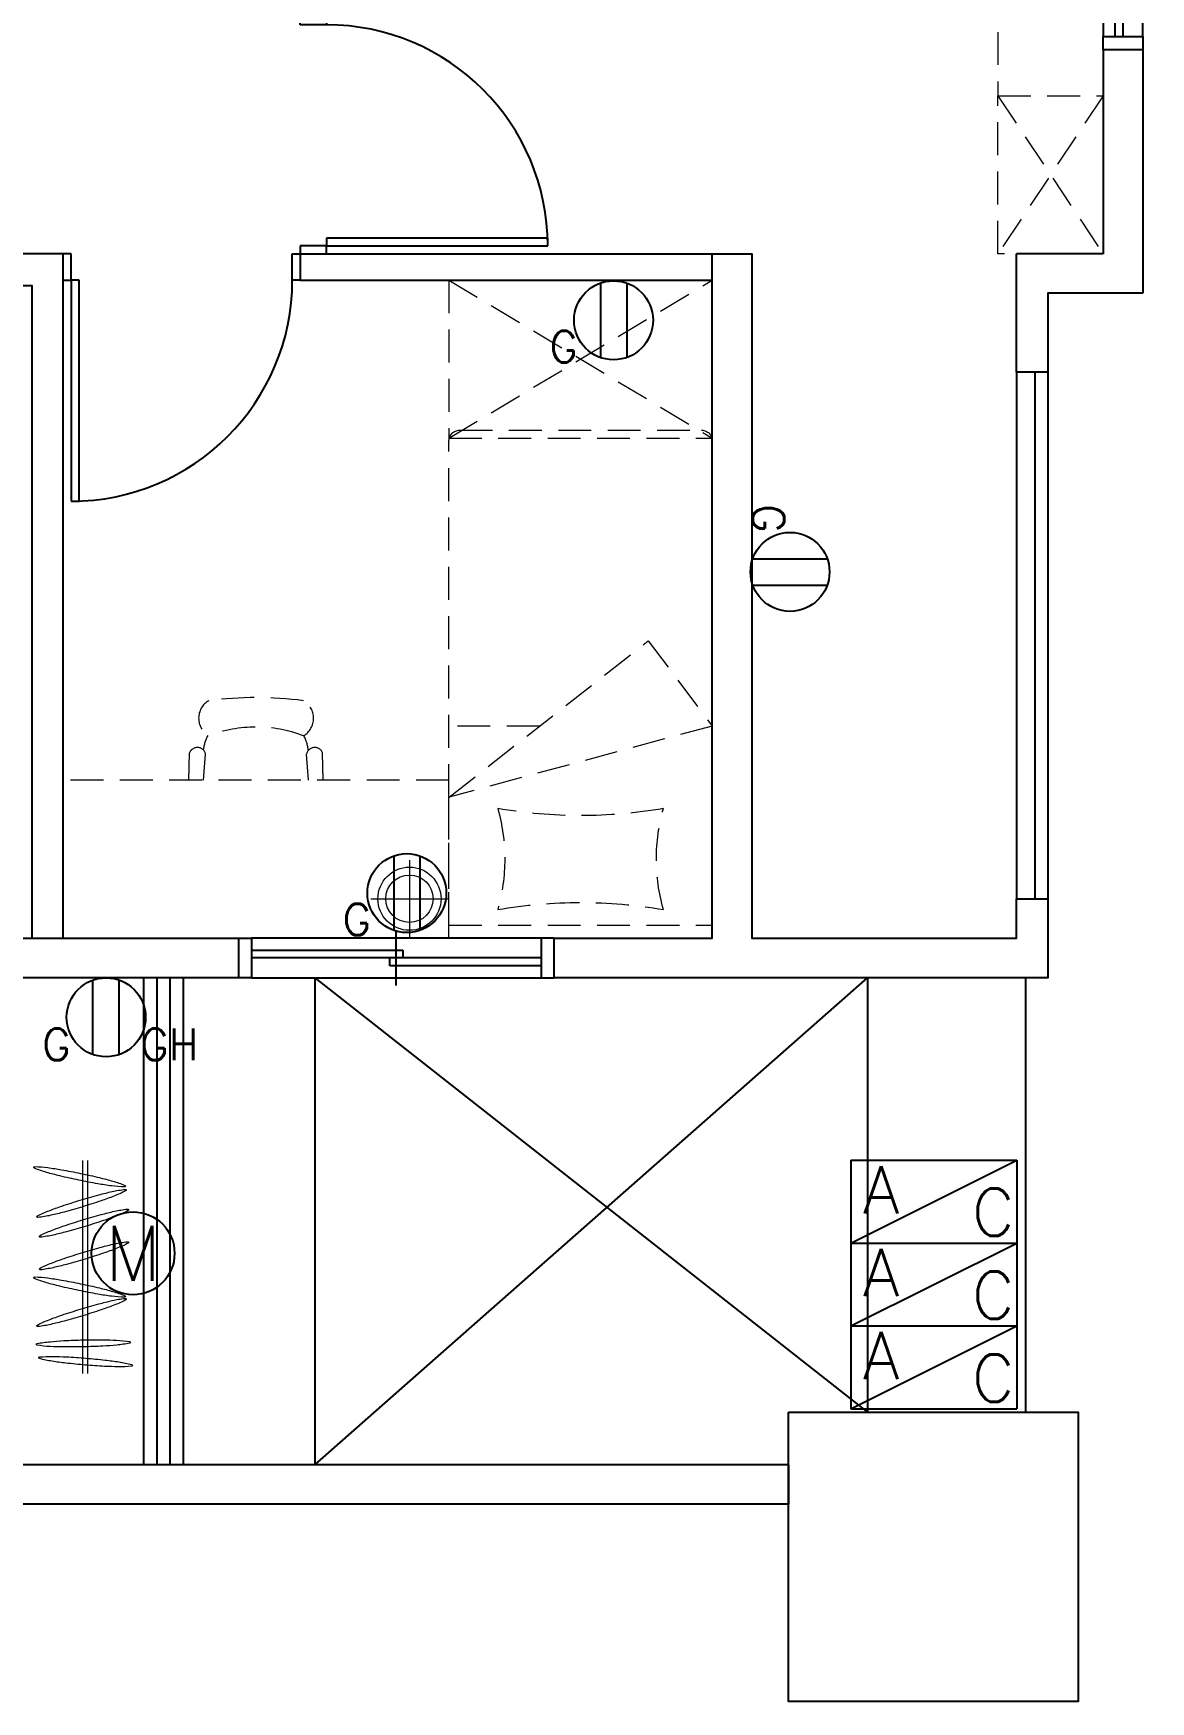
# Model space of a CAD drawing. Extents: x 489590 to 931630, y 16852 to 52972.
# Drawn here: x 497311 to 497735, y 51398 to 52032 of the extents above; entities that cross this region are included whole.
import ezdxf
from ezdxf.enums import TextEntityAlignment as Align

# ---------------------------------------------------------------- set-up
doc = ezdxf.new("R2010")
doc.units = 0
doc.header["$LTSCALE"] = 50
doc.linetypes.add('1', pattern=[0.375, 0.25, -0.125])
for name, color, linetype in [('1-插座', 1, 'Continuous'), ('ASP_4', 4, 'Continuous'), ('COL', 1, 'Continuous'), ('E1', 7, 'Continuous'), ('L-L', 7, 'Continuous'), ('OPEN', 5, 'Continuous'), ('WALL', 2, 'Continuous'), ('WALL2', 3, 'Continuous'), ('WALL5', 4, 'Continuous'), ('挑空', 9, 'Continuous'), ('插座', 1, 'Continuous'), ('開口', 6, 'Continuous')]:
    doc.layers.add(name, color=color, linetype=linetype)
doc.layers.add('傢俱', color=7, linetype='Continuous', lineweight=5, true_color=0xb2b3b3)
doc.styles.get("Standard").update_dxf_attribs({"font": 'txt.shx', "bigfont": 'chineset.shx'})

# ---------------------------------------------------------------- blocks, each defined once
blk = doc.blocks.new('A$C59D060E2')
at = {"layer": '傢俱', "linetype": '1'}
for p, q in [((361.62, 235.1), (356.62, 235.1)), ((356.62, 235.1), (356.62, 135.1)), ((361.62, 235.1), (436.49, 235.1)), ((361.62, 135.1), (361.62, 235.1)), ((437.22, 235.1), (410.22, 135.2)), ((469.62, 210.8), (437.22, 235.1)), ((545.57, 235.1), (437.22, 235.1)), ((549.62, 139.15), (549.62, 231.05)), ((410.22, 135.2), (469.62, 210.8)), ((437.22, 169.56), (437.22, 135.1)), ((356.62, 135.1), (361.62, 135.1)), ((361.62, 135.1), (410.22, 135.1)), ((410.22, 135.2), (410.22, 135.1)), ((410.22, 135.1), (545.57, 135.1))]:
    blk.add_line(p, q, dxfattribs=at)
for centre, radius, start, end in [((545.57, 231.05), 4.05, 0, 90), ((386.7, 283.51), 69.62, 253.99054, 286.00946), ((185.1, 185.1), 185.1, 350.20182, 9.79818), ((588.3, 185.1), 185.1, 170.20182, 189.79818), ((386.7, 86.68), 69.62, 73.99054, 106.00946), ((545.57, 139.15), 4.05, 270, 0)]:
    blk.add_arc(centre, radius, start, end, dxfattribs=at)
blk = doc.blocks.new('A$C2DCC066E')
at = {"layer": '傢俱'}
for p, q in [((14.66, 29.31), (14.66, 14.66)), ((0, 14.66), (14.66, 14.66)), ((14.66, 14.66), (14.66, 0)), ((14.66, 14.66), (29.31, 14.66))]:
    blk.add_line(p, q, dxfattribs=at)
for radius in [12, 8.99]:
    blk.add_circle((14.66, 14.66), radius, dxfattribs=at)
blk = doc.blocks.new('4+6~12E$0$A$C4FD57216')
at = {"layer": '傢俱', "lineweight": 5}
for p, q in [((16.97, 0), (16.97, 90)), ((18.76, 0), (18.77, 90))]:
    blk.add_line(p, q, dxfattribs=at)
at = {"layer": '傢俱', "lineweight": 5, "extrusion": (-2.52884e-07, 2.52903e-07, 1), "elevation": 0}
for points in [[(2.61, 79.03, 0.358197), (2.96, 78.76, 0.028345), (7.94, 79.21, 0.011937), (13.11, 80.09, 0.008467), (20.34, 81.64, 0.008467), (27.52, 83.43, 0.011937), (32.55, 84.9, 0.028345), (37.22, 86.69, 0.358197), (37.42, 87.09, 0.358197), (37.06, 87.36, 0.028345), (32.09, 86.92, 0.011937), (26.92, 86.03, 0.008467), (19.68, 84.49, 0.008467), (12.51, 82.7, 0.011937), (7.48, 81.22, 0.028345), (2.81, 79.43, 0.358197)], [(2.39, 77.53, 0.358197), (2.55, 77.11, 0.028345), (7.01, 74.87, 0.011937), (11.88, 72.91, 0.008467), (18.84, 70.43, 0.008467), (25.89, 68.18, 0.011937), (30.95, 66.79, 0.028345), (35.86, 65.86, 0.358197), (36.24, 66.1, 0.358197), (36.08, 66.51, 0.028345), (31.61, 68.75, 0.011937), (26.74, 70.71, 0.008467), (19.78, 73.2, 0.008467), (12.73, 75.44, 0.011937), (7.68, 76.83, 0.028345), (2.77, 77.76, 0.358197)], [(1.48, 69.19, 0.358197), (1.64, 68.77, 0.028345), (6.11, 66.54, 0.011937), (10.97, 64.58, 0.008467), (17.94, 62.09, 0.008467), (24.98, 59.85, 0.011937), (30.04, 58.46, 0.028345), (34.95, 57.53, 0.358197), (35.33, 57.76, 0.358197), (35.17, 58.18, 0.028345), (30.7, 60.41, 0.011937), (25.84, 62.38, 0.008467), (18.87, 64.86, 0.008467), (11.83, 67.11, 0.011937), (6.77, 68.5, 0.028345), (1.86, 69.43, 0.358197)], [(1.48, 55.42, 0.358197), (1.64, 55.01, 0.028345), (6.1, 52.77, 0.011937), (10.97, 50.81, 0.008467), (17.94, 48.33, 0.008467), (24.98, 46.08, 0.011937), (30.04, 44.69, 0.028345), (34.95, 43.76, 0.358197), (35.33, 44, 0.358197), (35.17, 44.41, 0.028345), (30.7, 46.65, 0.011937), (25.84, 48.61, 0.008467), (18.87, 51.09, 0.008467), (11.82, 53.34, 0.011937), (6.77, 54.73, 0.028345), (1.86, 55.66, 0.358197)], [(2.61, 32.46, 0.358197), (2.96, 32.19, 0.028345), (7.94, 32.63, 0.011937), (13.11, 33.52, 0.008467), (20.34, 35.07, 0.008467), (27.52, 36.86, 0.011937), (32.55, 38.33, 0.028345), (37.22, 40.12, 0.358197), (37.42, 40.52, 0.358197), (37.06, 40.79, 0.028345), (32.09, 40.34, 0.011937), (26.92, 39.46, 0.008467), (19.68, 37.91, 0.008467), (12.51, 36.12, 0.011937), (7.47, 34.65, 0.028345), (2.81, 32.86, 0.358197)], [(2.39, 31.49, 0.358197), (2.54, 31.07, 0.028345), (7.01, 28.84, 0.011937), (11.88, 26.88, 0.008467), (18.84, 24.39, 0.008467), (25.89, 22.15, 0.011937), (30.95, 20.76, 0.028345), (35.86, 19.83, 0.358197), (36.23, 20.06, 0.358197), (36.08, 20.48, 0.028345), (31.61, 22.71, 0.011937), (26.74, 24.68, 0.008467), (19.78, 27.16, 0.008467), (12.73, 29.41, 0.011937), (7.67, 30.8, 0.028345), (2.76, 31.73, 0.358197)], [(0.74, 13.17, 0.358197), (1.02, 12.82, 0.028345), (5.95, 12.01, 0.011937), (11.18, 11.58, 0.008467), (18.56, 11.28, 0.008467), (25.96, 11.22, 0.011937), (31.2, 11.4, 0.028345), (36.17, 11.97, 0.358197), (36.46, 12.3, 0.358197), (36.18, 12.65, 0.028345), (31.25, 13.46, 0.011937), (26.02, 13.89, 0.008467), (18.64, 14.2, 0.008467), (11.24, 14.25, 0.011937), (6, 14.08, 0.028345), (1.03, 13.51, 0.358197)], [(0, 3.4, 0.358197), (0.31, 3.09, 0.028345), (5.31, 2.86, 0.011937), (10.55, 3.04, 0.008467), (17.92, 3.6, 0.008467), (25.27, 4.4, 0.011937), (30.46, 5.19, 0.028345), (35.32, 6.33, 0.358197), (35.57, 6.7, 0.358197), (35.26, 7.01, 0.028345), (30.27, 7.24, 0.011937), (25.03, 7.06, 0.008467), (17.65, 6.51, 0.008467), (10.3, 5.7, 0.011937), (5.11, 4.91, 0.028345), (0.25, 3.77, 0.358197)]]:
    blk.add_lwpolyline(points, format="xyb", close=True, dxfattribs=at)
blk = doc.blocks.new('A$C4F092ED8')
at = {"layer": '傢俱', "color": 9, "linetype": '1', "true_color": 0xc7c8ca}
for p, q in [((1044.5, 563), (1044.5, 370)), ((1044.5, 370), (1084.5, 310)), ((1084.5, 370), (1044.5, 310)), ((836, 300), (936, 240)), ((836, 240), (936, 300)), ((737.24, 110), (737.5, 120.48)), ((788.26, 110), (788, 120.48)), ((742.81, 110), (743.58, 119.99)), ((782.69, 110), (781.92, 119.99))]:
    blk.add_line(p, q, dxfattribs=at)
for points in [[(1084.5, 370), (1084.5, 310), (1044.5, 310), (1044.5, 370)], [(836, 240), (936, 240), (936, 300), (836, 300)], [(836, 110), (689.5, 110), (689.5, 50), (836, 50)]]:
    blk.add_lwpolyline(points, close=True, dxfattribs=at)
for centre, radius, start, end in [((748.64, 133.59), 7.72, 120.39269, 239.60731), ((762.75, 1.74), 139.67, 82.59073, 97.40927), ((776.86, 133.59), 7.72, 300.39269, 59.60731), ((760.39, 119.06), 17.88, 153.61801, 171.90476), ((762.75, 79.49), 50.74, 69.20895, 110.79105), ((764.86, 119.06), 17.88, 7.33471, 26.21221), ((740.47, 119.28), 3.2, 12.86629, 157.84358), ((785.04, 119.28), 3.2, 22.15642, 167.13371)]:
    blk.add_arc(centre, radius, start, end, dxfattribs=at)
at = {"layer": '傢俱', "color": 9, "linetype": '1', "true_color": 0xc7c8ca, "xscale": -1, "rotation": 270}
blk.add_blockref('A$C59D060E2', (700.9, -306.62), dxfattribs=at)
at = {"layer": '傢俱', "color": 9, "linetype": '1', "true_color": 0xc7c8ca}
blk.add_blockref('A$C2DCC066E', (806.34, 50.35), dxfattribs=at)
at = {"layer": '傢俱', "color": 9, "linetype": '1', "true_color": 0xc7c8ca, "xscale": -1, "yscale": 0.9, "rotation": 2.480447847119649e-08}
blk.add_blockref('4+6~12E$0$A$C4FD57216', (715.75, -115.37, 0), dxfattribs=at)
blk = doc.blocks.new('$PDS00100RS06Y008C00008C10')
at = {"color": 0, "linetype": 'Continuous'}
for p, q in [((42, 89), (39, 89)), ((39, 89), (39, 5)), ((42, 5), (42, 89)), ((-45, 5), (-42, 5)), ((-42, 5), (-42, -5)), ((39, 5), (42, 5)), ((45, 5), (42, 5)), ((42, 5), (42, -5)), ((-42, -5), (-45, -5)), ((42, -5), (45, -5))]:
    blk.add_line(p, q, dxfattribs=at)
blk.add_arc((42, 5), 84, 90, 180, dxfattribs=at)
blk = doc.blocks.new('$PWS002115O0ASW0DW00008C2')
at = {"color": 0, "linetype": 'Continuous'}
for p, q in [((-70, 7.5), (-65, 7.5)), ((-65, 7.5), (-65, -7.5)), ((65, 7.5), (-65, 7.5)), ((0, -10.5), (0, 10.5)), ((70, 7.5), (65, 7.5)), ((65, 7.5), (65, -7.5)), ((-65, 3), (2.5, 3)), ((65, 0), (-65, 0)), ((-2.5, -3), (-2.5, 0)), ((2.5, 3), (2.5, 0)), ((65, -3), (-2.5, -3)), ((-65, -7.5), (-70, -7.5)), ((-65, -7.5), (65, -7.5)), ((65, -7.5), (70, -7.5))]:
    blk.add_line(p, q, dxfattribs=at)
blk = doc.blocks.new('A$C6CF9505D')
at = {"layer": 'OPEN', "color": 9, "true_color": 0xc7c8ca}
for p, q in [((3, 115), (3, 120)), ((18, 115), (3, 115)), ((3, 115), (3, 5)), ((10.5, 5), (10.5, 115)), ((13.5, 115), (13.5, 57.5)), ((18, 120), (18, 115)), ((18, 5), (18, 115)), ((0, 60), (21, 60)), ((7.5, 5), (7.5, 62.5)), ((7.5, 62.5), (10.5, 62.5)), ((13.5, 57.5), (10.5, 57.5)), ((18, 5), (3, 5)), ((3, 5), (3, 0)), ((18, 0), (18, 5))]:
    blk.add_line(p, q, dxfattribs=at)
blk = doc.blocks.new('A$C05A63BC5')
at = {"layer": 'ASP_4', "color": 9, "true_color": 0xc7c8ca}
for p, q in [((916.5, 525), (916.5, 325)), ((923.5, 525), (923.5, 325)), ((928.5, 525), (928.5, 325)), ((585, 295), (585, 110)), ((590, 295), (590, 110)), ((595, 295), (595, 110)), ((600, 295), (600, 110))]:
    blk.add_line(p, q, dxfattribs=at)
at = {"layer": 'COL', "color": 9, "true_color": 0xc7c8ca}
blk.add_lwpolyline([(830, 130), (940, 130), (940, 20), (830, 20)], close=True, dxfattribs=at)
at = {"layer": 'WALL', "color": 9, "true_color": 0xc7c8ca}
for p, q in [((964.5, 647.5), (949.5, 647.5)), ((949.5, 647.5), (949.5, 570)), ((964.5, 647.5), (964.5, 555)), ((949.5, 570), (916.5, 570)), ((830, 110), (830, 95))]:
    blk.add_line(p, q, dxfattribs=at)
for points in [[(741, 295), (741, 310), (801, 310), (801, 570), (816, 570), (816, 310), (916.5, 310), (916.5, 325), (928.5, 325), (928.5, 295), (741, 295)], [(964.5, 555), (928.5, 555), (928.5, 525), (916.5, 525), (916.5, 570)], [(830, 110), (110, 110)], [(830, 110), (110, 110)], [(830, 95), (110, 95)], [(830, 95), (110, 95)]]:
    blk.add_lwpolyline(points, dxfattribs=at)
blk.add_lwpolyline([(621, 295), (497.5, 295), (497.5, 310), (621, 310)], close=True, dxfattribs=at)
at = {"layer": 'WALL2', "color": 9, "true_color": 0xc7c8ca}
for p, q in [((644.5, 570), (801, 570)), ((644.5, 570), (644.5, 560)), ((644.5, 560), (801, 560))]:
    blk.add_line(p, q, dxfattribs=at)
at = {"layer": 'WALL5', "color": 9, "true_color": 0xc7c8ca}
blk.add_lwpolyline([(554.5, 310), (554.5, 570), (489.5, 570), (489.5, 558), (542.5, 558), (542.5, 310)], dxfattribs=at)
at = {"layer": '挑空', "color": 9, "true_color": 0xc7c8ca}
for p, q in [((650, 295), (860, 130)), ((650, 110), (860, 295))]:
    blk.add_line(p, q, dxfattribs=at)
at = {"layer": '開口', "color": 9, "true_color": 0xc7c8ca}
for p, q in [((650, 295), (650, 110)), ((860, 295), (860, 130)), ((920, 295), (920, 130))]:
    blk.add_line(p, q, dxfattribs=at)
at = {"layer": 'OPEN', "color": 9, "true_color": 0xc7c8ca}
for name, p, rotation in [('$PWS002115O0ASW0DW00008C2', (957, 717.5), 89.99999999999999), ('$PDS00100RS06Y008C00008C10', (649.5, 615), 270), ('$PDS00100RS06Y008C00008C10', (599.5, 565), 180), ('A$C6CF9505D', (741, 292), 90)]:
    blk.add_blockref(name, p, dxfattribs=dict(at, rotation=rotation))
blk = doc.blocks.new('R1')
at = {"linetype": 'Continuous'}
for p, q in [((-5, 14.14), (-5, -14.14)), ((5, 14.14), (5, -14.14))]:
    blk.add_line(p, q, dxfattribs=at)
blk.add_circle((0, 0), 15)
at = {"linetype": 'Continuous', "width": 1}
blk.add_text('G', height=12, dxfattribs=at).set_placement((-19.01, -10.02), align=Align.MIDDLE)
blk = doc.blocks.new('電動曬衣架')
at = {"layer": '1-插座', "color": 1}
blk.add_circle((0, 0), 15, dxfattribs=at)
at = {"layer": '1-插座', "color": 1, "width": 1}
blk.add_text('M', height=20, dxfattribs=at).set_placement((0, 0), align=Align.MIDDLE)
blk = doc.blocks.new('A$C66381697')
at = {"layer": '1-插座', "xscale": 1.5, "yscale": 1.5, "zscale": 1.5}
blk.add_blockref('電動曬衣架', (22.5, 22.5), dxfattribs=at)
blk = doc.blocks.new('A$C0EEF08EE')
at = {"layer": 'E1', "color": 4}
for p, q in [((0, 31.5), (63, 31.5)), ((0, 31.5), (0, 0)), ((63, 31.5), (63, 0)), ((0, 0), (63, 0))]:
    blk.add_line(p, q, dxfattribs=at)
at = {"layer": 'E1'}
blk.add_line((0, 0), (63, 31.5), dxfattribs=at)
for s, p in [('A', (4.52, 11.27)), ('C', (45.91, 2.72))]:
    blk.add_text(s, height=18, dxfattribs=at).set_placement(p)
blk = doc.blocks.new('A$C43825BA9')
at = {"layer": '1-插座', "linetype": 'Continuous'}
for p, q in [((408.08, 54.07, -120958.98), (408.08, 25.78, -120958.98)), ((418.08, 54.07, -120958.98), (418.08, 25.78, -120958.98))]:
    blk.add_line(p, q, dxfattribs=at)
at = {"layer": '1-插座'}
blk.add_circle((413.29, 39.97, -120958.98), 15, dxfattribs=at)
at = {"layer": '插座'}
for p, q in [((658.89, 214.18), (687.17, 214.18)), ((658.89, 204.18), (687.17, 204.18))]:
    blk.add_line(p, q, dxfattribs=at)
blk.add_circle((673.03, 209.18), 15, dxfattribs=at)
at = {"layer": 'E1'}
for p in [(696.2, -45.8), (696.2, -77.3), (696.2, -108.8)]:
    blk.add_blockref('A$C0EEF08EE', p, dxfattribs=at)
at = {"layer": 'L-L', "lineweight": -3, "xscale": 0.7, "yscale": 0.7, "zscale": 0.7}
blk.add_blockref('A$C66381697', (407.77, -65.44), dxfattribs=at)
at = {"layer": '插座'}
for p in [(606.01, 304.75), (527.5, 87.15)]:
    blk.add_blockref('R1', p, dxfattribs=at)
at = {"layer": '1-插座', "linetype": 'Continuous', "width": 1}
for s, p in [('G', (394.39, 29.65, -120958.98)), ('GH', (437.3, 29.65, -120958.98))]:
    blk.add_text(s, height=12, dxfattribs=at).set_placement(p, align=Align.MIDDLE)
at = {"layer": '插座', "width": 1}
blk.add_text('G', height=12, rotation=270, dxfattribs=at).set_placement((664.86, 229.49), align=Align.MIDDLE)

msp = doc.modelspace()

# ---------------------------------------------------------------- block references
at = {"layer": 'L-L', "lineweight": -3}
for name, p in [('A$C05A63BC5', (496767.46, 51378.29, -120958.98)), ('A$C4F092ED8', (496632.45, 51638.29, -120958.98))]:
    msp.add_blockref(name, p, dxfattribs=at)
at = {"layer": 'L-L', "color": 1, "lineweight": -3}
msp.add_blockref('A$C43825BA9', (496924.95, 51618.29, -120958.98), dxfattribs=at)

doc.saveas('drawing.dxf')
